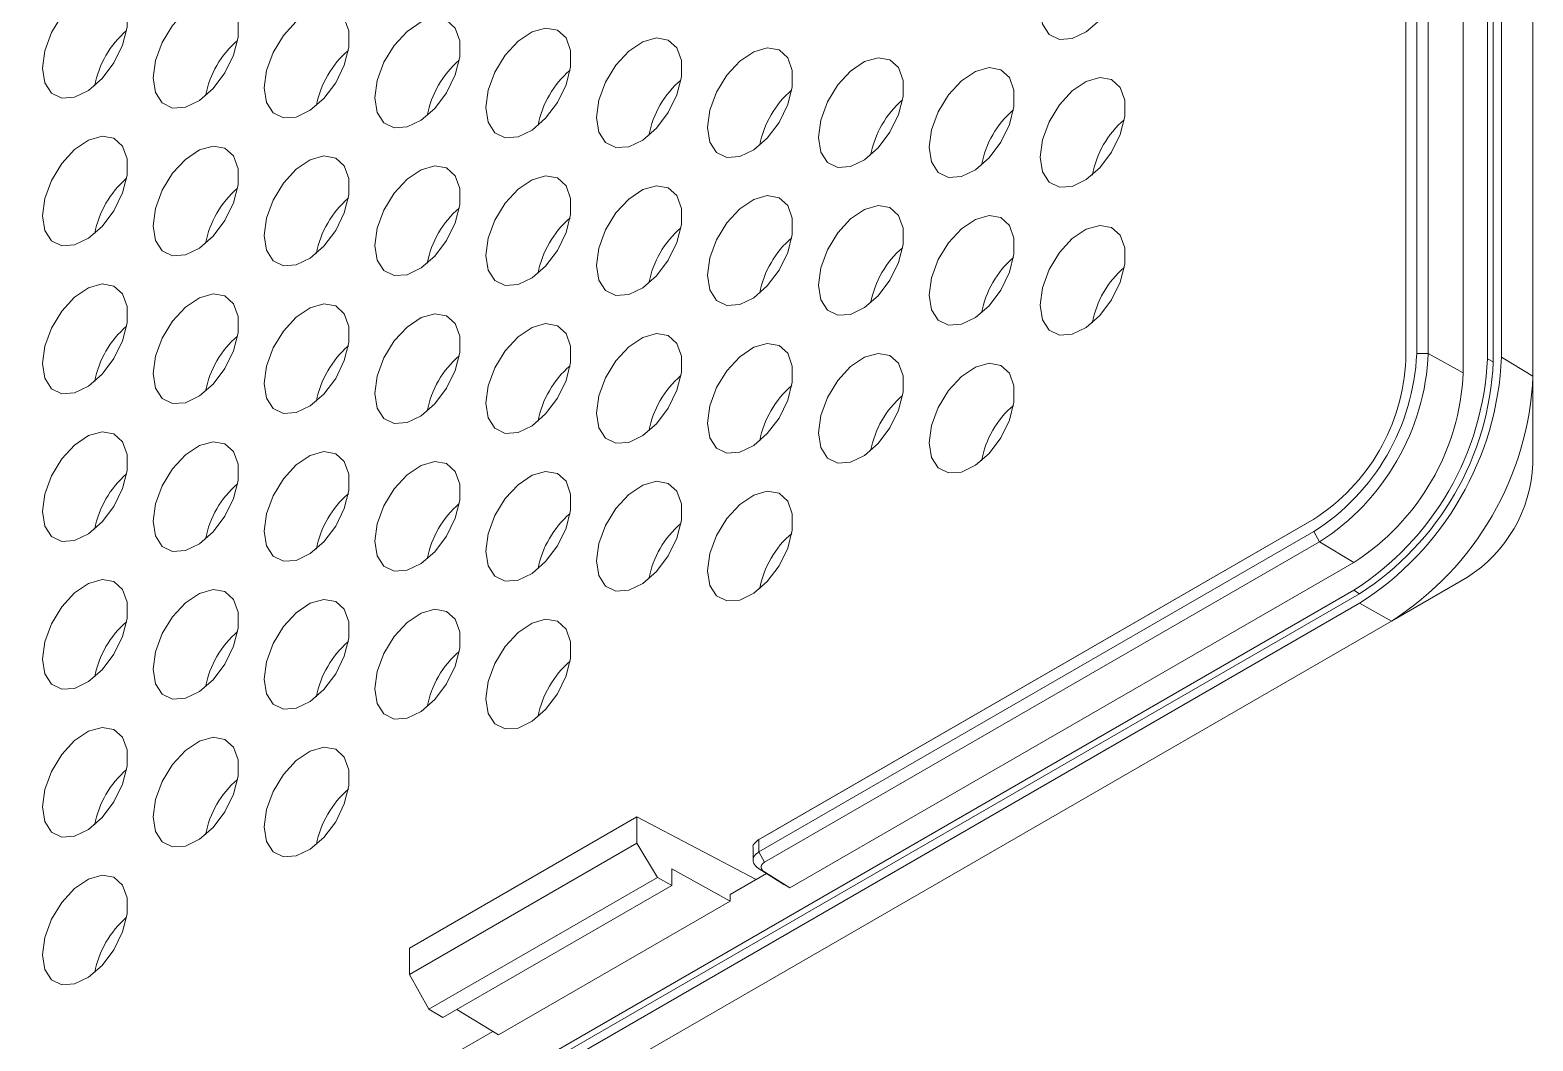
# Model space of a CAD drawing. Header units: millimetres. Extents: x 2 to 295, y 1 to 209.
# Drawn here: x 246.33 to 265.01, y 70.64 to 83.2 of the extents above; entities that cross this region are included whole.
import ezdxf

# ---------------------------------------------------------------- set-up
doc = ezdxf.new("R2010")
doc.units = ezdxf.units.MM

msp = doc.modelspace()

# ---------------------------------------------------------------- linework, layer by layer
at = {"color": 7, "linetype": 'Continuous', "lineweight": 15}
for p, q in [((264.6208, 79.1348), (264.6208, 117.5122)), ((264.4456, 79.1153), (264.4456, 117.4927)), ((264.518, 79.0754), (264.518, 117.4528)), ((265.0113, 78.8989), (265.0113, 117.2763)), ((263.4314, 83.5968), (263.4314, 79.1013)), ((263.5664, 79.1792), (263.5664, 83.6748)), ((263.711, 83.6767), (263.711, 79.1811)), ((264.1449, 78.9417), (264.1449, 83.5663)), ((263.711, 79.1811), (263.5664, 79.1792)), ((263.711, 79.1811), (264.1449, 78.9417)), ((264.518, 79.0754), (264.4456, 79.1153)), ((264.6208, 79.1348), (265.0113, 78.8989)), ((265.0113, 77.8091), (265.0113, 78.8989)), ((262.289, 77.1226), (255.3907, 73.1403)), ((255.3907, 72.9844), (262.289, 76.9667)), ((255.4631, 73.1821), (262.2941, 77.1256)), ((262.3597, 76.8405), (262.289, 76.9667)), ((262.3597, 76.8405), (255.4614, 72.8582)), ((262.3597, 76.8405), (262.7839, 76.5844)), ((255.774, 72.5377), (262.7839, 76.5844)), ((227.4286, 55.827), (262.7839, 76.2372)), ((262.8546, 76.1945), (262.7839, 76.2372)), ((264.1982, 76.4006), (263.2542, 75.8555)), ((227.4993, 55.7843), (262.8546, 76.1945)), ((227.4993, 55.6655), (262.8546, 76.0757)), ((263.2542, 75.8555), (262.8546, 76.0757)), ((227.8989, 55.4453), (263.2542, 75.8555)), ((253.8744, 73.4209), (251.046, 71.7881)), ((255.3543, 72.6424), (253.8744, 73.4209)), ((253.8744, 73.0943), (253.8744, 73.4209)), ((251.046, 71.4615), (253.8744, 73.0943)), ((253.8744, 73.0943), (254.1275, 72.6689)), ((255.3907, 73.1403), (255.4631, 73.1821)), ((255.3907, 73.1403), (255.3907, 72.9844)), ((255.3175, 73.0409), (255.3175, 72.8797)), ((255.4614, 72.8582), (255.3907, 72.9844)), ((254.3083, 72.7733), (255.0314, 72.3744)), ((254.3083, 72.5692), (254.3083, 72.7733)), ((255.4851, 72.7179), (255.0314, 72.456)), ((255.4591, 72.7364), (255.3867, 72.78)), ((255.7016, 72.5813), (255.3867, 72.78)), ((255.4591, 72.7364), (255.774, 72.5377)), ((254.1275, 72.6689), (251.2878, 71.0296)), ((251.4606, 70.9252), (254.3083, 72.5692)), ((254.1275, 72.6689), (254.3083, 72.5692)), ((255.774, 72.5377), (255.7016, 72.5813)), ((252.1517, 70.7119), (255.0314, 72.3744)), ((255.0314, 72.3744), (255.0314, 72.456)), ((251.046, 71.7881), (251.046, 71.4615)), ((251.2878, 71.0296), (251.046, 71.4615)), ((251.2878, 71.0296), (251.4606, 70.9252)), ((251.6334, 71.025), (252.1517, 70.7119)), ((252.0825, 70.7537), (251.4075, 70.364))]:
    msp.add_line(p, q, dxfattribs=at)
at = {"color": 7, "linetype": 'Continuous', "lineweight": 15, "flags": 128}
for points in [[(258.8846, 83.4581), (258.9134, 83.6736), (258.9965, 83.8988), (259.1249, 84.1095), (259.2848, 84.2828), (259.4588, 84.3999), (259.628, 84.4481), (259.7742, 84.4222), (259.8814, 84.325), (259.9381, 84.1671), (259.9381, 83.9655), (259.8814, 83.7421), (259.7742, 83.5211), (259.628, 83.3264), (259.4588, 83.1793), (259.2848, 83.0955), (259.1249, 83.0842), (258.9965, 83.1465), (258.9134, 83.2759), (258.8846, 83.4581)], [(246.4841, 82.7297), (246.5128, 82.9451), (246.5959, 83.1704), (246.7244, 83.3811), (246.8842, 83.5544), (247.0582, 83.6715), (247.2275, 83.7197), (247.3736, 83.6938), (247.4808, 83.5966), (247.5375, 83.4386), (247.5375, 83.237), (247.4808, 83.0136), (247.3736, 82.7927), (247.2275, 82.598), (247.0582, 82.4508), (246.8842, 82.367), (246.7244, 82.3557), (246.5959, 82.4181), (246.5128, 82.5475), (246.4841, 82.7297)], [(247.8619, 82.6065), (247.8907, 82.822), (247.9738, 83.0472), (248.1022, 83.2579), (248.2621, 83.4312), (248.4361, 83.5483), (248.6053, 83.5965), (248.7515, 83.5706), (248.8587, 83.4734), (248.9154, 83.3154), (248.9154, 83.1138), (248.8587, 82.8904), (248.7515, 82.6695), (248.6053, 82.4748), (248.4361, 82.3276), (248.2621, 82.2438), (248.1022, 82.2325), (247.9738, 82.2949), (247.8907, 82.4243), (247.8619, 82.6065)], [(249.2398, 82.4833), (249.2685, 82.6988), (249.3516, 82.924), (249.48, 83.1347), (249.6399, 83.308), (249.8139, 83.4251), (249.9831, 83.4733), (250.1293, 83.4474), (250.2365, 83.3502), (250.2932, 83.1922), (250.2932, 82.9906), (250.2365, 82.7672), (250.1293, 82.5463), (249.9831, 82.3516), (249.8139, 82.2044), (249.6399, 82.1206), (249.48, 82.1093), (249.3516, 82.1717), (249.2685, 82.3011), (249.2398, 82.4833)], [(250.6176, 82.3601), (250.6464, 82.5756), (250.7294, 82.8008), (250.8579, 83.0115), (251.0178, 83.1848), (251.1917, 83.3019), (251.361, 83.3501), (251.5071, 83.3242), (251.6144, 83.227), (251.671, 83.069), (251.671, 82.8674), (251.6144, 82.644), (251.5071, 82.4231), (251.361, 82.2284), (251.1917, 82.0812), (251.0178, 81.9974), (250.8579, 81.9861), (250.7294, 82.0485), (250.6464, 82.1779), (250.6176, 82.3601)], [(251.9955, 82.2369), (252.0242, 82.4524), (252.1073, 82.6776), (252.2357, 82.8883), (252.3956, 83.0616), (252.5696, 83.1787), (252.7388, 83.2269), (252.885, 83.201), (252.9922, 83.1038), (253.0489, 82.9458), (253.0489, 82.7442), (252.9922, 82.5208), (252.885, 82.2999), (252.7388, 82.1052), (252.5696, 81.958), (252.3956, 81.8742), (252.2357, 81.8629), (252.1073, 81.9253), (252.0242, 82.0547), (251.9955, 82.2369)], [(253.3733, 82.1137), (253.402, 82.3292), (253.4851, 82.5544), (253.6136, 82.7651), (253.7734, 82.9384), (253.9474, 83.0555), (254.1167, 83.1037), (254.2628, 83.0778), (254.37, 82.9806), (254.4267, 82.8226), (254.4267, 82.621), (254.37, 82.3977), (254.2628, 82.1767), (254.1167, 81.982), (253.9474, 81.8348), (253.7734, 81.751), (253.6136, 81.7397), (253.4851, 81.8021), (253.402, 81.9315), (253.3733, 82.1137)], [(254.7511, 81.9905), (254.7799, 82.206), (254.863, 82.4312), (254.9914, 82.6419), (255.1513, 82.8152), (255.3253, 82.9323), (255.4945, 82.9805), (255.6406, 82.9546), (255.7479, 82.8574), (255.8046, 82.6994), (255.8046, 82.4978), (255.7479, 82.2745), (255.6406, 82.0535), (255.4945, 81.8588), (255.3253, 81.7116), (255.1513, 81.6278), (254.9914, 81.6165), (254.863, 81.6789), (254.7799, 81.8083), (254.7511, 81.9905)], [(256.129, 81.8673), (256.1577, 82.0828), (256.2408, 82.308), (256.3692, 82.5187), (256.5291, 82.692), (256.7031, 82.8091), (256.8723, 82.8573), (257.0185, 82.8314), (257.1257, 82.7342), (257.1824, 82.5762), (257.1824, 82.3746), (257.1257, 82.1513), (257.0185, 81.9303), (256.8723, 81.7356), (256.7031, 81.5884), (256.5291, 81.5046), (256.3692, 81.4933), (256.2408, 81.5557), (256.1577, 81.6851), (256.129, 81.8673)], [(257.5068, 81.7441), (257.5355, 81.9596), (257.6186, 82.1848), (257.7471, 82.3955), (257.907, 82.5688), (258.0809, 82.6859), (258.2502, 82.7341), (258.3963, 82.7082), (258.5036, 82.611), (258.5602, 82.453), (258.5602, 82.2515), (258.5036, 82.0281), (258.3963, 81.8071), (258.2502, 81.6124), (258.0809, 81.4652), (257.907, 81.3814), (257.7471, 81.3701), (257.6186, 81.4325), (257.5355, 81.5619), (257.5068, 81.7441)], [(258.8846, 81.6209), (258.9134, 81.8364), (258.9965, 82.0616), (259.1249, 82.2723), (259.2848, 82.4456), (259.4588, 82.5627), (259.628, 82.6109), (259.7742, 82.585), (259.8814, 82.4878), (259.9381, 82.3298), (259.9381, 82.1283), (259.8814, 81.9049), (259.7742, 81.6839), (259.628, 81.4892), (259.4588, 81.342), (259.2848, 81.2582), (259.1249, 81.2469), (258.9965, 81.3093), (258.9134, 81.4387), (258.8846, 81.6209)], [(246.4841, 80.8925), (246.5128, 81.1079), (246.5959, 81.3332), (246.7244, 81.5439), (246.8842, 81.7172), (247.0582, 81.8342), (247.2275, 81.8825), (247.3736, 81.8566), (247.4808, 81.7594), (247.5375, 81.6014), (247.5375, 81.3998), (247.4808, 81.1764), (247.3736, 80.9554), (247.2275, 80.7608), (247.0582, 80.6136), (246.8842, 80.5298), (246.7244, 80.5185), (246.5959, 80.5809), (246.5128, 80.7102), (246.4841, 80.8925)], [(247.8619, 80.7693), (247.8907, 80.9847), (247.9738, 81.21), (248.1022, 81.4207), (248.2621, 81.594), (248.4361, 81.711), (248.6053, 81.7593), (248.7515, 81.7334), (248.8587, 81.6362), (248.9154, 81.4782), (248.9154, 81.2766), (248.8587, 81.0532), (248.7515, 80.8322), (248.6053, 80.6376), (248.4361, 80.4904), (248.2621, 80.4066), (248.1022, 80.3953), (247.9738, 80.4577), (247.8907, 80.587), (247.8619, 80.7693)], [(249.2398, 80.6461), (249.2685, 80.8615), (249.3516, 81.0868), (249.48, 81.2975), (249.6399, 81.4708), (249.8139, 81.5878), (249.9831, 81.6361), (250.1293, 81.6102), (250.2365, 81.513), (250.2932, 81.355), (250.2932, 81.1534), (250.2365, 80.93), (250.1293, 80.709), (249.9831, 80.5144), (249.8139, 80.3672), (249.6399, 80.2834), (249.48, 80.2721), (249.3516, 80.3345), (249.2685, 80.4638), (249.2398, 80.6461)], [(250.6176, 80.5229), (250.6464, 80.7383), (250.7294, 80.9636), (250.8579, 81.1743), (251.0178, 81.3476), (251.1917, 81.4646), (251.361, 81.5129), (251.5071, 81.487), (251.6144, 81.3898), (251.671, 81.2318), (251.671, 81.0302), (251.6144, 80.8068), (251.5071, 80.5858), (251.361, 80.3912), (251.1917, 80.244), (251.0178, 80.1602), (250.8579, 80.1489), (250.7294, 80.2113), (250.6464, 80.3406), (250.6176, 80.5229)], [(251.9955, 80.3997), (252.0242, 80.6151), (252.1073, 80.8404), (252.2357, 81.0511), (252.3956, 81.2244), (252.5696, 81.3414), (252.7388, 81.3897), (252.885, 81.3638), (252.9922, 81.2666), (253.0489, 81.1086), (253.0489, 80.907), (252.9922, 80.6836), (252.885, 80.4626), (252.7388, 80.268), (252.5696, 80.1208), (252.3956, 80.037), (252.2357, 80.0257), (252.1073, 80.0881), (252.0242, 80.2174), (251.9955, 80.3997)], [(253.3733, 80.2765), (253.402, 80.4919), (253.4851, 80.7172), (253.6136, 80.9279), (253.7734, 81.1012), (253.9474, 81.2182), (254.1167, 81.2665), (254.2628, 81.2406), (254.37, 81.1434), (254.4267, 80.9854), (254.4267, 80.7838), (254.37, 80.5604), (254.2628, 80.3394), (254.1167, 80.1448), (253.9474, 79.9976), (253.7734, 79.9138), (253.6136, 79.9025), (253.4851, 79.9649), (253.402, 80.0942), (253.3733, 80.2765)], [(254.7511, 80.1533), (254.7799, 80.3687), (254.863, 80.594), (254.9914, 80.8047), (255.1513, 80.978), (255.3253, 81.095), (255.4945, 81.1433), (255.6406, 81.1174), (255.7479, 81.0202), (255.8046, 80.8622), (255.8046, 80.6606), (255.7479, 80.4372), (255.6406, 80.2162), (255.4945, 80.0216), (255.3253, 79.8744), (255.1513, 79.7906), (254.9914, 79.7793), (254.863, 79.8417), (254.7799, 79.971), (254.7511, 80.1533)], [(256.129, 80.0301), (256.1577, 80.2455), (256.2408, 80.4708), (256.3692, 80.6815), (256.5291, 80.8548), (256.7031, 80.9718), (256.8723, 81.0201), (257.0185, 80.9942), (257.1257, 80.897), (257.1824, 80.739), (257.1824, 80.5374), (257.1257, 80.314), (257.0185, 80.093), (256.8723, 79.8984), (256.7031, 79.7512), (256.5291, 79.6674), (256.3692, 79.6561), (256.2408, 79.7185), (256.1577, 79.8478), (256.129, 80.0301)], [(257.5068, 79.9069), (257.5355, 80.1223), (257.6186, 80.3476), (257.7471, 80.5583), (257.907, 80.7316), (258.0809, 80.8487), (258.2502, 80.8969), (258.3963, 80.871), (258.5036, 80.7738), (258.5602, 80.6158), (258.5602, 80.4142), (258.5036, 80.1908), (258.3963, 79.9698), (258.2502, 79.7752), (258.0809, 79.628), (257.907, 79.5442), (257.7471, 79.5329), (257.6186, 79.5953), (257.5355, 79.7246), (257.5068, 79.9069)], [(258.8846, 79.7837), (258.9134, 79.9991), (258.9965, 80.2244), (259.1249, 80.4351), (259.2848, 80.6084), (259.4588, 80.7255), (259.628, 80.7737), (259.7742, 80.7478), (259.8814, 80.6506), (259.9381, 80.4926), (259.9381, 80.291), (259.8814, 80.0676), (259.7742, 79.8466), (259.628, 79.652), (259.4588, 79.5048), (259.2848, 79.421), (259.1249, 79.4097), (258.9965, 79.4721), (258.9134, 79.6014), (258.8846, 79.7837)], [(246.4841, 79.0553), (246.5128, 79.2707), (246.5959, 79.496), (246.7244, 79.7067), (246.8842, 79.8799), (247.0582, 79.997), (247.2275, 80.0452), (247.3736, 80.0193), (247.4808, 79.9222), (247.5375, 79.7642), (247.5375, 79.5626), (247.4808, 79.3392), (247.3736, 79.1182), (247.2275, 78.9236), (247.0582, 78.7764), (246.8842, 78.6926), (246.7244, 78.6813), (246.5959, 78.7437), (246.5128, 78.873), (246.4841, 79.0553)], [(247.8619, 78.9321), (247.8907, 79.1475), (247.9738, 79.3728), (248.1022, 79.5835), (248.2621, 79.7567), (248.4361, 79.8738), (248.6053, 79.922), (248.7515, 79.8961), (248.8587, 79.799), (248.9154, 79.641), (248.9154, 79.4394), (248.8587, 79.216), (248.7515, 78.995), (248.6053, 78.8004), (248.4361, 78.6532), (248.2621, 78.5694), (248.1022, 78.5581), (247.9738, 78.6205), (247.8907, 78.7498), (247.8619, 78.9321)], [(249.2398, 78.8089), (249.2685, 79.0243), (249.3516, 79.2496), (249.48, 79.4603), (249.6399, 79.6335), (249.8139, 79.7506), (249.9831, 79.7988), (250.1293, 79.7729), (250.2365, 79.6758), (250.2932, 79.5178), (250.2932, 79.3162), (250.2365, 79.0928), (250.1293, 78.8718), (249.9831, 78.6772), (249.8139, 78.53), (249.6399, 78.4462), (249.48, 78.4349), (249.3516, 78.4973), (249.2685, 78.6266), (249.2398, 78.8089)], [(250.6176, 78.6857), (250.6464, 78.9011), (250.7294, 79.1264), (250.8579, 79.3371), (251.0178, 79.5103), (251.1917, 79.6274), (251.361, 79.6756), (251.5071, 79.6497), (251.6144, 79.5526), (251.671, 79.3946), (251.671, 79.193), (251.6144, 78.9696), (251.5071, 78.7486), (251.361, 78.554), (251.1917, 78.4068), (251.0178, 78.323), (250.8579, 78.3117), (250.7294, 78.3741), (250.6464, 78.5034), (250.6176, 78.6857)], [(251.9955, 78.5625), (252.0242, 78.7779), (252.1073, 79.0032), (252.2357, 79.2139), (252.3956, 79.3871), (252.5696, 79.5042), (252.7388, 79.5524), (252.885, 79.5265), (252.9922, 79.4294), (253.0489, 79.2714), (253.0489, 79.0698), (252.9922, 78.8464), (252.885, 78.6254), (252.7388, 78.4308), (252.5696, 78.2836), (252.3956, 78.1998), (252.2357, 78.1885), (252.1073, 78.2509), (252.0242, 78.3802), (251.9955, 78.5625)], [(253.3733, 78.4393), (253.402, 78.6547), (253.4851, 78.88), (253.6136, 79.0907), (253.7734, 79.2639), (253.9474, 79.381), (254.1167, 79.4292), (254.2628, 79.4033), (254.37, 79.3062), (254.4267, 79.1482), (254.4267, 78.9466), (254.37, 78.7232), (254.2628, 78.5022), (254.1167, 78.3076), (253.9474, 78.1604), (253.7734, 78.0766), (253.6136, 78.0653), (253.4851, 78.1277), (253.402, 78.257), (253.3733, 78.4393)], [(254.7511, 78.3161), (254.7799, 78.5315), (254.863, 78.7568), (254.9914, 78.9675), (255.1513, 79.1407), (255.3253, 79.2578), (255.4945, 79.306), (255.6406, 79.2801), (255.7479, 79.183), (255.8046, 79.025), (255.8046, 78.8234), (255.7479, 78.6), (255.6406, 78.379), (255.4945, 78.1844), (255.3253, 78.0372), (255.1513, 77.9534), (254.9914, 77.9421), (254.863, 78.0045), (254.7799, 78.1338), (254.7511, 78.3161)], [(256.129, 78.1929), (256.1577, 78.4083), (256.2408, 78.6336), (256.3692, 78.8443), (256.5291, 79.0175), (256.7031, 79.1346), (256.8723, 79.1828), (257.0185, 79.157), (257.1257, 79.0598), (257.1824, 78.9018), (257.1824, 78.7002), (257.1257, 78.4768), (257.0185, 78.2558), (256.8723, 78.0612), (256.7031, 77.914), (256.5291, 77.8302), (256.3692, 77.8189), (256.2408, 77.8813), (256.1577, 78.0106), (256.129, 78.1929)], [(257.5068, 78.0697), (257.5355, 78.2851), (257.6186, 78.5104), (257.7471, 78.7211), (257.907, 78.8943), (258.0809, 79.0114), (258.2502, 79.0596), (258.3963, 79.0338), (258.5036, 78.9366), (258.5602, 78.7786), (258.5602, 78.577), (258.5036, 78.3536), (258.3963, 78.1326), (258.2502, 77.938), (258.0809, 77.7908), (257.907, 77.707), (257.7471, 77.6957), (257.6186, 77.7581), (257.5355, 77.8874), (257.5068, 78.0697)], [(246.4841, 77.2181), (246.5128, 77.4335), (246.5959, 77.6588), (246.7244, 77.8695), (246.8842, 78.0427), (247.0582, 78.1598), (247.2275, 78.208), (247.3736, 78.1821), (247.4808, 78.0849), (247.5375, 77.927), (247.5375, 77.7254), (247.4808, 77.502), (247.3736, 77.281), (247.2275, 77.0864), (247.0582, 76.9392), (246.8842, 76.8554), (246.7244, 76.8441), (246.5959, 76.9065), (246.5128, 77.0358), (246.4841, 77.2181)], [(247.8619, 77.0949), (247.8907, 77.3103), (247.9738, 77.5356), (248.1022, 77.7463), (248.2621, 77.9195), (248.4361, 78.0366), (248.6053, 78.0848), (248.7515, 78.0589), (248.8587, 77.9617), (248.9154, 77.8038), (248.9154, 77.6022), (248.8587, 77.3788), (248.7515, 77.1578), (248.6053, 76.9632), (248.4361, 76.816), (248.2621, 76.7322), (248.1022, 76.7209), (247.9738, 76.7833), (247.8907, 76.9126), (247.8619, 77.0949)], [(249.2398, 76.9717), (249.2685, 77.1871), (249.3516, 77.4124), (249.48, 77.6231), (249.6399, 77.7963), (249.8139, 77.9134), (249.9831, 77.9616), (250.1293, 77.9357), (250.2365, 77.8385), (250.2932, 77.6806), (250.2932, 77.479), (250.2365, 77.2556), (250.1293, 77.0346), (249.9831, 76.84), (249.8139, 76.6928), (249.6399, 76.609), (249.48, 76.5977), (249.3516, 76.6601), (249.2685, 76.7894), (249.2398, 76.9717)], [(250.6176, 76.8485), (250.6464, 77.0639), (250.7294, 77.2892), (250.8579, 77.4999), (251.0178, 77.6731), (251.1917, 77.7902), (251.361, 77.8384), (251.5071, 77.8125), (251.6144, 77.7153), (251.671, 77.5574), (251.671, 77.3558), (251.6144, 77.1324), (251.5071, 76.9114), (251.361, 76.7168), (251.1917, 76.5696), (251.0178, 76.4858), (250.8579, 76.4745), (250.7294, 76.5369), (250.6464, 76.6662), (250.6176, 76.8485)], [(251.9955, 76.7253), (252.0242, 76.9407), (252.1073, 77.166), (252.2357, 77.3767), (252.3956, 77.5499), (252.5696, 77.667), (252.7388, 77.7152), (252.885, 77.6893), (252.9922, 77.5921), (253.0489, 77.4342), (253.0489, 77.2326), (252.9922, 77.0092), (252.885, 76.7882), (252.7388, 76.5936), (252.5696, 76.4464), (252.3956, 76.3626), (252.2357, 76.3513), (252.1073, 76.4137), (252.0242, 76.543), (251.9955, 76.7253)], [(253.3733, 76.6021), (253.402, 76.8175), (253.4851, 77.0428), (253.6136, 77.2535), (253.7734, 77.4267), (253.9474, 77.5438), (254.1167, 77.592), (254.2628, 77.5661), (254.37, 77.4689), (254.4267, 77.311), (254.4267, 77.1094), (254.37, 76.886), (254.2628, 76.665), (254.1167, 76.4704), (253.9474, 76.3232), (253.7734, 76.2394), (253.6136, 76.2281), (253.4851, 76.2905), (253.402, 76.4198), (253.3733, 76.6021)], [(254.7511, 76.4789), (254.7799, 76.6943), (254.863, 76.9196), (254.9914, 77.1303), (255.1513, 77.3035), (255.3253, 77.4206), (255.4945, 77.4688), (255.6406, 77.4429), (255.7479, 77.3457), (255.8046, 77.1878), (255.8046, 76.9862), (255.7479, 76.7628), (255.6406, 76.5418), (255.4945, 76.3472), (255.3253, 76.2), (255.1513, 76.1162), (254.9914, 76.1049), (254.863, 76.1673), (254.7799, 76.2966), (254.7511, 76.4789)], [(246.4841, 75.3808), (246.5128, 75.5963), (246.5959, 75.8215), (246.7244, 76.0322), (246.8842, 76.2055), (247.0582, 76.3226), (247.2275, 76.3708), (247.3736, 76.3449), (247.4808, 76.2477), (247.5375, 76.0898), (247.5375, 75.8882), (247.4808, 75.6648), (247.3736, 75.4438), (247.2275, 75.2492), (247.0582, 75.102), (246.8842, 75.0182), (246.7244, 75.0069), (246.5959, 75.0693), (246.5128, 75.1986), (246.4841, 75.3808)], [(247.8619, 75.2576), (247.8907, 75.4731), (247.9738, 75.6983), (248.1022, 75.909), (248.2621, 76.0823), (248.4361, 76.1994), (248.6053, 76.2476), (248.7515, 76.2217), (248.8587, 76.1245), (248.9154, 75.9666), (248.9154, 75.765), (248.8587, 75.5416), (248.7515, 75.3206), (248.6053, 75.126), (248.4361, 74.9788), (248.2621, 74.895), (248.1022, 74.8837), (247.9738, 74.9461), (247.8907, 75.0754), (247.8619, 75.2576)], [(249.2398, 75.1344), (249.2685, 75.3499), (249.3516, 75.5752), (249.48, 75.7858), (249.6399, 75.9591), (249.8139, 76.0762), (249.9831, 76.1244), (250.1293, 76.0985), (250.2365, 76.0013), (250.2932, 75.8434), (250.2932, 75.6418), (250.2365, 75.4184), (250.1293, 75.1974), (249.9831, 75.0028), (249.8139, 74.8556), (249.6399, 74.7718), (249.48, 74.7605), (249.3516, 74.8229), (249.2685, 74.9522), (249.2398, 75.1344)], [(250.6176, 75.0112), (250.6464, 75.2267), (250.7294, 75.452), (250.8579, 75.6626), (251.0178, 75.8359), (251.1917, 75.953), (251.361, 76.0012), (251.5071, 75.9753), (251.6144, 75.8781), (251.671, 75.7202), (251.671, 75.5186), (251.6144, 75.2952), (251.5071, 75.0742), (251.361, 74.8796), (251.1917, 74.7324), (251.0178, 74.6486), (250.8579, 74.6373), (250.7294, 74.6997), (250.6464, 74.829), (250.6176, 75.0112)], [(251.9955, 74.888), (252.0242, 75.1035), (252.1073, 75.3288), (252.2357, 75.5394), (252.3956, 75.7127), (252.5696, 75.8298), (252.7388, 75.878), (252.885, 75.8521), (252.9922, 75.7549), (253.0489, 75.597), (253.0489, 75.3954), (252.9922, 75.172), (252.885, 74.951), (252.7388, 74.7564), (252.5696, 74.6092), (252.3956, 74.5254), (252.2357, 74.5141), (252.1073, 74.5765), (252.0242, 74.7058), (251.9955, 74.888)], [(246.4841, 73.5436), (246.5128, 73.7591), (246.5959, 73.9843), (246.7244, 74.195), (246.8842, 74.3683), (247.0582, 74.4854), (247.2275, 74.5336), (247.3736, 74.5077), (247.4808, 74.4105), (247.5375, 74.2526), (247.5375, 74.051), (247.4808, 73.8276), (247.3736, 73.6066), (247.2275, 73.4119), (247.0582, 73.2648), (246.8842, 73.181), (246.7244, 73.1696), (246.5959, 73.232), (246.5128, 73.3614), (246.4841, 73.5436)], [(247.8619, 73.4204), (247.8907, 73.6359), (247.9738, 73.8611), (248.1022, 74.0718), (248.2621, 74.2451), (248.4361, 74.3622), (248.6053, 74.4104), (248.7515, 74.3845), (248.8587, 74.2873), (248.9154, 74.1294), (248.9154, 73.9278), (248.8587, 73.7044), (248.7515, 73.4834), (248.6053, 73.2887), (248.4361, 73.1416), (248.2621, 73.0578), (248.1022, 73.0464), (247.9738, 73.1088), (247.8907, 73.2382), (247.8619, 73.4204)], [(249.2398, 73.2972), (249.2685, 73.5127), (249.3516, 73.7379), (249.48, 73.9486), (249.6399, 74.1219), (249.8139, 74.239), (249.9831, 74.2872), (250.1293, 74.2613), (250.2365, 74.1641), (250.2932, 74.0062), (250.2932, 73.8046), (250.2365, 73.5812), (250.1293, 73.3602), (249.9831, 73.1655), (249.8139, 73.0184), (249.6399, 72.9346), (249.48, 72.9232), (249.3516, 72.9856), (249.2685, 73.115), (249.2398, 73.2972)], [(246.4841, 71.7064), (246.5128, 71.9218), (246.5959, 72.1471), (246.7244, 72.3578), (246.8842, 72.5311), (247.0582, 72.6482), (247.2275, 72.6964), (247.3736, 72.6705), (247.4808, 72.5733), (247.5375, 72.4153), (247.5375, 72.2137), (247.4808, 71.9903), (247.3736, 71.7694), (247.2275, 71.5747), (247.0582, 71.4275), (246.8842, 71.3437), (246.7244, 71.3324), (246.5959, 71.3948), (246.5128, 71.5242), (246.4841, 71.7064)]]:
    msp.add_lwpolyline(points, dxfattribs=at)
at = {"color": 7, "linetype": 'Continuous', "lineweight": 15}
for centre, radius, start, end in [((248.311, 82.2874), 1.1974, 130.6435, 169.36187), ((249.6888, 82.1642), 1.1974, 130.6435, 169.36187), ((251.0667, 82.041), 1.1974, 130.6435, 169.36187), ((252.4445, 81.9178), 1.1974, 130.6435, 169.36187), ((253.8223, 81.7946), 1.1974, 130.6435, 169.36187), ((255.2002, 81.6714), 1.1974, 130.6435, 169.36187), ((256.578, 81.5482), 1.1974, 130.6435, 169.36187), ((257.9559, 81.425), 1.1974, 130.6435, 169.36187), ((259.3337, 81.3018), 1.1974, 130.6435, 169.36187), ((260.7115, 81.1786), 1.1974, 130.6435, 169.36187), ((248.311, 80.4502), 1.1974, 130.6435, 169.36187), ((249.6888, 80.327), 1.1974, 130.6435, 169.36187), ((251.0667, 80.2038), 1.1974, 130.6435, 169.36187), ((252.4445, 80.0806), 1.1974, 130.6435, 169.36187), ((253.8223, 79.9574), 1.1974, 130.6435, 169.36187), ((255.2002, 79.8342), 1.1974, 130.6435, 169.36187), ((256.578, 79.711), 1.1974, 130.6435, 169.36187), ((257.9559, 79.5878), 1.1974, 130.6435, 169.36187), ((259.3337, 79.4646), 1.1974, 130.6435, 169.36187), ((260.7115, 79.3414), 1.1974, 130.6435, 169.36187), ((248.311, 78.6129), 1.1974, 130.6435, 169.36187), ((249.6888, 78.4897), 1.1974, 130.6435, 169.36187), ((251.0667, 78.3665), 1.1974, 130.6435, 169.36187), ((252.4445, 78.2433), 1.1974, 130.6435, 169.36187), ((253.8223, 78.1201), 1.1974, 130.6435, 169.36187), ((260.793, 79.3054), 2.7763, 302.60548, 357.39452), ((260.951, 79.2142), 2.4829, 302.60548, 357.39452), ((260.777, 79.3146), 2.937, 302.60548, 357.39452), ((260.8379, 79.2795), 3.6115, 302.60548, 357.39452), ((260.8025, 79.2999), 3.8219, 302.4763, 357.5237), ((260.9067, 79.2398), 3.615, 302.60548, 357.39452), ((255.2002, 77.9969), 1.1974, 130.6435, 169.36187), ((261.19, 79.0762), 2.958, 302.60548, 357.39452), ((261.1965, 79.0725), 3.8188, 302.60548, 357.39452), ((256.578, 77.8737), 1.1974, 130.6435, 169.36187), ((257.9559, 77.7505), 1.1974, 130.6435, 169.36187), ((259.3337, 77.6273), 1.1974, 130.6435, 169.36187), ((263.2458, 77.8894), 1.7673, 302.60548, 357.39452), ((248.311, 76.7757), 1.1974, 130.6435, 169.36187), ((249.6888, 76.6525), 1.1974, 130.6435, 169.36187), ((251.0667, 76.5293), 1.1974, 130.6435, 169.36187), ((252.4445, 76.4061), 1.1974, 130.6435, 169.36187), ((253.8223, 76.2829), 1.1974, 130.6435, 169.36187), ((255.2002, 76.1597), 1.1974, 130.6435, 169.36187), ((256.578, 76.0365), 1.1974, 130.6435, 169.36187), ((248.311, 74.9385), 1.1974, 130.6435, 169.36187), ((249.6888, 74.8153), 1.1974, 130.6435, 169.36187), ((251.0667, 74.6921), 1.1974, 130.6435, 169.36187), ((252.4445, 74.5689), 1.1974, 130.6435, 169.36187), ((253.8223, 74.4457), 1.1974, 130.6435, 169.36187), ((248.311, 73.1013), 1.1974, 130.6435, 169.36187), ((249.6888, 72.9781), 1.1974, 130.6435, 169.36187), ((251.0667, 72.8549), 1.1974, 130.6435, 169.36187), ((248.311, 71.2641), 1.1974, 130.6435, 169.36187)]:
    msp.add_arc(centre, radius, start, end, dxfattribs=at)
for points, knots in [([(255.3907, 73.1403), (255.3717, 73.1262), (255.3328, 73.0972), (255.3115, 73.0585), (255.3178, 73.0396), (255.318, 73.0391)], [0, 0, 0, 0, 0.4798863, 0.9857176, 1, 1, 1, 1]), ([(255.3867, 72.78), (255.3802, 72.7843), (255.3679, 72.7925), (255.3534, 72.8053), (255.3427, 72.8169), (255.3305, 72.8334), (255.3199, 72.8553), (255.3155, 72.8873), (255.3243, 72.9217), (255.3494, 72.9568), (255.3771, 72.9753), (255.3907, 72.9844)], [0, 0, 0, 0, 0.0763909, 0.1435863, 0.2015827, 0.2503772, 0.3812466, 0.5004608, 0.67284, 0.8393536, 1, 1, 1, 1]), ([(255.4614, 72.8582), (255.4606, 72.8577), (255.4589, 72.8567), (255.4557, 72.8547), (255.4521, 72.8523), (255.4487, 72.8498), (255.4459, 72.8476), (255.443, 72.8452), (255.4402, 72.8427), (255.4374, 72.8399), (255.435, 72.8374), (255.4323, 72.8343), (255.4298, 72.8309), (255.4276, 72.8277), (255.4258, 72.8247), (255.4243, 72.822), (255.4227, 72.8186), (255.4212, 72.815), (255.4202, 72.8115), (255.4194, 72.8084), (255.4188, 72.8055), (255.4183, 72.802), (255.4181, 72.7983), (255.4182, 72.7948), (255.4184, 72.7915), (255.4188, 72.7887), (255.4195, 72.7851), (255.4205, 72.7814), (255.4217, 72.778), (255.423, 72.7749), (255.4243, 72.7721), (255.4261, 72.7686), (255.4283, 72.7651), (255.4306, 72.7619), (255.4329, 72.7589), (255.4351, 72.7563), (255.438, 72.7532), (255.4411, 72.7501), (255.4442, 72.7473), (255.4469, 72.745), (255.4501, 72.7425), (255.4536, 72.74), (255.4567, 72.7378), (255.4584, 72.7368), (255.4591, 72.7364)], [0, 0, 0, 0, 0.0156237, 0.0312474, 0.0624925, 0.0874895, 0.1024884, 0.1249861, 0.1535539, 0.1706955, 0.196407, 0.2178338, 0.2499725, 0.2785411, 0.2956832, 0.3213956, 0.3428232, 0.3749631, 0.4035329, 0.4206758, 0.4463893, 0.4678179, 0.4999594, 0.5285306, 0.5456743, 0.5713891, 0.5928188, 0.6249618, 0.6535344, 0.6706789, 0.6963949, 0.7178256, 0.74997, 0.7785437, 0.7956889, 0.8214059, 0.8428372, 0.8749827, 0.8999859, 0.9149884, 0.9374916, 0.9687446, 0.9866047, 1, 1, 1, 1])]:
    msp.add_open_spline(points, degree=3, knots=knots, dxfattribs=at)

doc.saveas('drawing.dxf')
